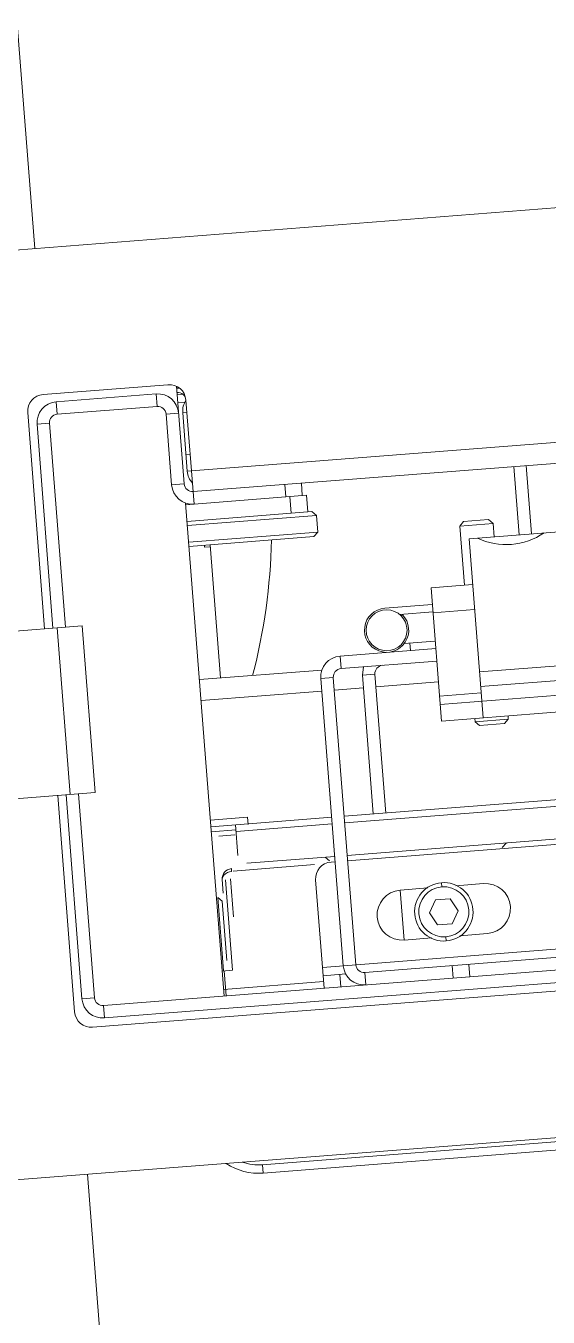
# Model space of a CAD drawing. Header units: millimetres. Extents: x 1954135 to 2038297, y 1349223 to 1397094.
# Drawn here: x 2001651.9 to 2001714.5, y 1381350.8 to 1381505.4 of the extents above; entities that cross this region are included whole.
import ezdxf

# ---------------------------------------------------------------- set-up
doc = ezdxf.new("R2010")
doc.units = ezdxf.units.MM
doc.header["$MEASUREMENT"] = 0
doc.layers.add('02_Unterzug', color=253, linetype='Continuous', lineweight=0, transparency=0.4)
doc.layers.add('10_Einrichtung', color=7, linetype='Continuous', lineweight=0)

# ---------------------------------------------------------------- blocks, each defined once
blk = doc.blocks.new('*U1541')
at = {"layer": '02_Unterzug', "color": 7}
for p, q in [((-1653.37, 10.18), (-1653.37, 715.08)), ((-1380.25, 10.18), (-1671.25, 10.18)), ((-1638.75, -7.32), (-1653.75, -7.32)), ((-1637.75, -19.32), (-1637.75, -7.59)), ((-1652.25, -8.32), (-1652.25, -9.82)), ((-1640.25, -8.32), (-1652.25, -8.32)), ((-1640.25, -9.82), (-1640.25, -8.32)), ((-1637.75, -7.82), (-1637.47, -7.82)), ((-1637.75, -8.57), (-1637.09, -8.57)), ((-1655.75, -9.32), (-1655.75, -35.32)), ((-1653.25, -10.82), (-1654.75, -10.82)), ((-1654.75, -10.82), (-1654.75, -35.32)), ((-1653.25, -10.82), (-1653.25, -35.32)), ((-1640.25, -9.82), (-1652.25, -9.82)), ((-1637.75, -10.82), (-1639.25, -10.82)), ((-1639.25, -19.32), (-1639.25, -10.82)), ((-1637.75, -9.57), (-1636.92, -9.57)), ((-1637.25, -17.82), (-1637.25, -10.82)), ((-1636.75, -10.82), (-1637.25, -10.82)), ((-1636.75, -21.82), (-1636.75, -9.32)), ((-1637.25, -15.82), (-1636.75, -15.82)), ((-1637.25, -17.82), (-1414.25, -17.82)), ((-1639.25, -19.32), (-1637.75, -19.32)), ((-1637.75, -80.82), (-1637.75, -21.61)), ((-1414.75, -20.32), (-1636.75, -20.32)), ((-1625.75, -21.82), (-1625.75, -20.32)), ((-1623.75, -20.32), (-1623.75, -21.82)), ((-1598.25, -28.52), (-1598.25, -20.32)), ((-1596.75, -20.32), (-1596.75, -28.52)), ((-1623.25, -21.82), (-1637.75, -21.82)), ((-1625.25, -23.82), (-1625.25, -21.82)), ((-1623.25, -21.82), (-1623.25, -23.82)), ((-1637.75, -23.82), (-1622.75, -23.82)), ((-1622.25, -24.32), (-1637.75, -24.32)), ((-1622.25, -24.32), (-1622.75, -23.82)), ((-1622.25, -26.32), (-1622.25, -24.32)), ((-1637.75, -26.32), (-1622.25, -26.32)), ((-1622.75, -26.82), (-1637.75, -26.82)), ((-1635.89, -27.07), (-1635.89, -26.82)), ((-1635.21, -27.07), (-1635.89, -27.07)), ((-1635.21, -42.82), (-1635.21, -26.82)), ((-1622.75, -26.82), (-1622.25, -26.32)), ((-1604.75, -26.42), (-1605.25, -26.92)), ((-1605.25, -26.92), (-1605.25, -34.02)), ((-1601.25, -26.92), (-1605.25, -26.92)), ((-1604.75, -26.42), (-1601.75, -26.42)), ((-1601.25, -26.92), (-1601.75, -26.42)), ((-1601.25, -28.52), (-1601.25, -26.92)), ((-1604.25, -28.52), (-1524.25, -28.52)), ((-1604.25, -50.02), (-1604.25, -28.52)), ((-1651.25, -35.32), (-1746.25, -35.32)), ((-1654.25, -35.32), (-1654.25, -55.32)), ((-1651.25, -35.32), (-1651.25, -55.32)), ((-1609.25, -50.02), (-1609.25, -34.02)), ((-1609.25, -34.02), (-1604.25, -34.02)), ((-1614.95, -36.02), (-1609.25, -36.02)), ((-1609.25, -36.92), (-1613.24, -36.92)), ((-1613.07, -37.1), (-1612.92, -36.97)), ((-1612.92, -36.97), (-1612.96, -36.92)), ((-1604.25, -37.02), (-1609.25, -37.02)), ((-1620.75, -42.82), (-1620.75, -41.32)), ((-1620.75, -41.32), (-1609.25, -41.32)), ((-1609.25, -40.42), (-1612.96, -40.42)), ((-1612.3, -40.42), (-1612.3, -41.32)), ((-1637.75, -42.82), (-1623.04, -42.82)), ((-1620.75, -42.82), (-1609.25, -42.82)), ((-1618.04, -42.82), (-1618.25, -43.82)), ((-1623.25, -43.82), (-1623.25, -78.32)), ((-1621.75, -43.82), (-1623.25, -43.82)), ((-1621.75, -43.82), (-1621.75, -78.32)), ((-1616.75, -43.82), (-1618.25, -43.82)), ((-1618.25, -43.82), (-1618.25, -60.48)), ((-1616.75, -43.82), (-1616.75, -60.48)), ((-1604.25, -44.52), (-1594.25, -44.52)), ((-1637.75, -45.32), (-1623.25, -45.32)), ((-1621.75, -45.32), (-1618.25, -45.32)), ((-1616.75, -45.32), (-1609.25, -45.32)), ((-1543.12, -46.28), (-1604.25, -46.28)), ((-1604.25, -47.02), (-1609.25, -47.02)), ((-1542.12, -48.02), (-1609.25, -48.02)), ((-1542.27, -50.02), (-1609.25, -50.02)), ((-1605.25, -50.02), (-1605.25, -50.42)), ((-1605.25, -50.42), (-1604.75, -50.92)), ((-1605.25, -50.42), (-1601.25, -50.42)), ((-1601.75, -50.92), (-1604.75, -50.92)), ((-1601.75, -50.92), (-1601.25, -50.42)), ((-1601.25, -50.42), (-1601.25, -50.02)), ((-1651.25, -55.32), (-1746.25, -55.32)), ((-1655.75, -55.32), (-1655.75, -81.32)), ((-1654.75, -55.32), (-1654.75, -79.82)), ((-1653.25, -55.32), (-1653.25, -79.82)), ((-1633.3, -59.7), (-1637.75, -59.7)), ((-1633.3, -60.55), (-1633.3, -59.7)), ((-1623.25, -60.48), (-1637.75, -60.48)), ((-1637.75, -61.08), (-1634.8, -61.08)), ((-1636.9, -61.68), (-1636.9, -61.68)), ((-1636.9, -61.68), (-1634.98, -61.68)), ((-1634.8, -60.48), (-1634.8, -64.18)), ((-1623.25, -61.28), (-1634.8, -61.28)), ((-1592.7, -60.48), (-1621.75, -60.48)), ((-1591.9, -61.28), (-1621.75, -61.28)), ((-1625.75, -65.98), (-1635.5, -65.98)), ((-1633.8, -65.18), (-1623.25, -65.18)), ((-1623.92, -65.68), (-1624.42, -65.18)), ((-1623.25, -65.82), (-1623.75, -65.82)), ((-1621.75, -65.18), (-1595.9, -65.18)), ((-1514.75, -65.82), (-1621.75, -65.82)), ((-1602.64, -65.15), (-1603.17, -65.68)), ((-1636.9, -66.88), (-1636.9, -68.55)), ((-1636.5, -66.98), (-1636.5, -77.82)), ((-1635.9, -71.47), (-1635.9, -66.88)), ((-1625.75, -80.82), (-1625.75, -67.82)), ((-1637.1, -69.48), (-1637.6, -68.98)), ((-1637.6, -77.82), (-1637.6, -68.98)), ((-1637.1, -69.48), (-1637.1, -76.61)), ((-1610.75, -69.82), (-1610.75, -69.32)), ((-1615.75, -69.82), (-1615.75, -75.82)), ((-1612.44, -69.82), (-1615.75, -69.82)), ((-1605.75, -69.82), (-1609.06, -69.82)), ((-1612.48, -72.82), (-1611.62, -71.32)), ((-1611.62, -71.32), (-1609.88, -71.32)), ((-1609.88, -71.32), (-1609.02, -72.82)), ((-1611.62, -74.32), (-1612.48, -72.82)), ((-1609.02, -72.82), (-1609.88, -74.32)), ((-1609.88, -74.32), (-1611.62, -74.32)), ((-1615.75, -75.82), (-1612.44, -75.82)), ((-1610.75, -76.32), (-1610.75, -75.82)), ((-1609.06, -75.82), (-1605.75, -75.82)), ((-1636.5, -77.82), (-1637.75, -77.82)), ((-1637.5, -80.82), (-1637.5, -77.82)), ((-1573.25, -78.32), (-1625.75, -78.32)), ((-1654.75, -79.82), (-1653.25, -79.82)), ((-1625.75, -80.02), (-1637.75, -80.02)), ((-1625.75, -79.32), (-1623.04, -79.32)), ((-1623.75, -79.32), (-1623.75, -80.82)), ((-1620.75, -79.32), (-1620.75, -80.82)), ((-1515.75, -79.32), (-1620.75, -79.32)), ((-1610.25, -80.82), (-1610.25, -79.32)), ((-1608.25, -79.32), (-1608.25, -80.82)), ((-1652.25, -80.82), (-1652.25, -82.32)), ((-1652.25, -80.82), (-1399.25, -80.82)), ((-1653.75, -83.32), (-1397.75, -83.32)), ((-1652.25, -82.32), (-1399.25, -82.32)), ((-1671.25, -100.82), (-1380.25, -100.82)), ((-1655.75, -597.12), (-1655.75, -100.82)), ((-1634.75, -101.32), (-1634.75, -102.32)), ((-1634.75, -101.32), (-1416.75, -101.32)), ((-1416.75, -102.32), (-1634.75, -102.32))]:
    blk.add_line(p, q, dxfattribs=at)
at = {"layer": '02_Unterzug', "color": 7, "flags": 128}
for points in [[(-1636.9, -66.88), (-1636.83, -66.6), (-1636.66, -66.38)], [(-1635.7, -66.03), (-1635.7, -65.77), (-1635.7, -65.68)]]:
    blk.add_lwpolyline(points, dxfattribs=at)
at = {"layer": '02_Unterzug', "color": 7}
blk.add_circle((-1614.95, -38.67), 2.45, dxfattribs=at)
for centre, radius, start, end in [((-1653.75, -9.32), 2, 90, 180), ((-1638.75, -9.32), 2, 0, 90), ((-1652.25, -10.82), 2.5, 90, 180), ((-1640.25, -10.82), 2.5, 0, 90), ((-1637.75, -9.32), 1, 0, 90), ((-1652.25, -10.82), 1, 90, 180), ((-1640.25, -10.82), 1, 0, 90), ((-1634.75, -10.82), 2.5, 143.1301, 180), ((-1634.75, -17.82), 2.5, 180, 216.8699), ((-1636.75, -19.32), 2.5, 180, 270), ((-1636.75, -19.32), 1, 180, 270), ((-1697.5, -19.87), 70, 340.8612, 354.302), ((-1599.25, -21.59), 8, 240, 300), ((-1614.95, -38.67), 2.65, 90, 39.9045), ((-1620.75, -43.82), 2.5, 90, 180), ((-1620.75, -43.82), 1, 90, 180), ((-1615.75, -43.82), 1, 90, 180), ((-1635.7, -66.88), 1.2, 90, 180), ((-1635.74, -67.44), 1.41, 88.2786, 131.1861), ((-1623.75, -67.82), 2, 90, 180), ((-1610.75, -72.82), 3.5, 90, 270), ((-1610.75, -72.82), 3.5, 270, 90), ((-1615.75, -72.82), 3, 90, 270), ((-1610.75, -72.82), 3, 90, 270), ((-1610.75, -72.82), 3, 270, 90), ((-1605.75, -72.82), 3, 270, 90), ((-1620.75, -78.32), 2.5, 180, 270), ((-1620.75, -78.32), 1, 180, 270), ((-1652.25, -79.82), 2.5, 180, 270), ((-1652.25, -79.82), 1, 180, 270), ((-1653.75, -81.32), 2, 180, 270), ((-1634.75, -95.32), 7, 231.7868, 270), ((-1634.75, -95.32), 6, 246.4435, 270)]:
    blk.add_arc(centre, radius, start, end, dxfattribs=at)
blk = doc.blocks.new('Lübecker Kompakt 2024 rechts lang')
at = {"layer": '10_Einrichtung', "color": 7}
for p, q in [((-1653.37, 25.44), (-1653.37, 730.34)), ((-1380.25, 25.44), (-1671.25, 25.44)), ((-1638.75, 7.94), (-1653.75, 7.94)), ((-1652.25, 6.94), (-1652.25, 5.44)), ((-1640.25, 6.94), (-1652.25, 6.94)), ((-1640.25, 5.44), (-1640.25, 6.94)), ((-1637.75, -4.06), (-1637.75, 7.67)), ((-1637.75, 7.44), (-1637.47, 7.44)), ((-1637.75, 6.69), (-1637.09, 6.69)), ((-1655.75, 5.94), (-1655.75, -20.06)), ((-1640.25, 5.44), (-1652.25, 5.44)), ((-1637.75, 5.69), (-1636.92, 5.69)), ((-1636.75, -6.56), (-1636.75, 5.94)), ((-1653.25, 4.44), (-1654.75, 4.44)), ((-1654.75, 4.44), (-1654.75, -20.06)), ((-1653.25, 4.44), (-1653.25, -20.06)), ((-1637.75, 4.44), (-1639.25, 4.44)), ((-1639.25, -4.06), (-1639.25, 4.44)), ((-1637.25, -2.56), (-1637.25, 4.44)), ((-1636.75, 4.44), (-1637.25, 4.44)), ((-1637.25, -0.56), (-1636.75, -0.56)), ((-1637.25, -2.56), (-1414.25, -2.56)), ((-1639.25, -4.06), (-1637.75, -4.06)), ((-1414.75, -5.06), (-1636.75, -5.06)), ((-1625.75, -6.56), (-1625.75, -5.06)), ((-1623.75, -5.06), (-1623.75, -6.56)), ((-1598.25, -13.26), (-1598.25, -5.06)), ((-1596.75, -5.06), (-1596.75, -13.26)), ((-1637.75, -65.56), (-1637.75, -6.35)), ((-1623.25, -6.56), (-1637.75, -6.56)), ((-1625.25, -8.56), (-1625.25, -6.56)), ((-1623.25, -6.56), (-1623.25, -8.56)), ((-1637.75, -8.56), (-1622.75, -8.56)), ((-1622.25, -9.06), (-1637.75, -9.06)), ((-1622.25, -9.06), (-1622.75, -8.56)), ((-1622.25, -11.06), (-1622.25, -9.06)), ((-1637.75, -11.06), (-1622.25, -11.06)), ((-1622.75, -11.56), (-1637.75, -11.56)), ((-1635.89, -11.81), (-1635.89, -11.56)), ((-1635.21, -11.81), (-1635.89, -11.81)), ((-1635.21, -27.56), (-1635.21, -11.56)), ((-1622.75, -11.56), (-1622.25, -11.06)), ((-1604.75, -11.16), (-1605.25, -11.66)), ((-1605.25, -11.66), (-1605.25, -18.76)), ((-1601.25, -11.66), (-1605.25, -11.66)), ((-1604.75, -11.16), (-1601.75, -11.16)), ((-1601.25, -11.66), (-1601.75, -11.16)), ((-1601.25, -13.26), (-1601.25, -11.66)), ((-1604.25, -13.26), (-1524.25, -13.26)), ((-1604.25, -34.76), (-1604.25, -13.26)), ((-1651.25, -20.06), (-1746.25, -20.06)), ((-1654.25, -20.06), (-1654.25, -40.06)), ((-1651.25, -20.06), (-1651.25, -40.06)), ((-1609.25, -34.76), (-1609.25, -18.76)), ((-1609.25, -18.76), (-1604.25, -18.76)), ((-1614.95, -20.76), (-1609.25, -20.76)), ((-1609.25, -21.66), (-1613.24, -21.66)), ((-1613.07, -21.84), (-1612.92, -21.71)), ((-1612.92, -21.71), (-1612.96, -21.66)), ((-1604.25, -21.76), (-1609.25, -21.76)), ((-1620.75, -27.56), (-1620.75, -26.06)), ((-1620.75, -26.06), (-1609.25, -26.06)), ((-1609.25, -25.16), (-1612.96, -25.16)), ((-1612.3, -25.16), (-1612.3, -26.06)), ((-1637.75, -27.56), (-1623.04, -27.56)), ((-1620.75, -27.56), (-1609.25, -27.56)), ((-1618.04, -27.56), (-1618.25, -28.56)), ((-1623.25, -28.56), (-1623.25, -63.06)), ((-1621.75, -28.56), (-1623.25, -28.56)), ((-1621.75, -28.56), (-1621.75, -63.06)), ((-1616.75, -28.56), (-1618.25, -28.56)), ((-1618.25, -28.56), (-1618.25, -45.22)), ((-1616.75, -28.56), (-1616.75, -45.22)), ((-1604.25, -29.26), (-1594.25, -29.26)), ((-1637.75, -30.06), (-1623.25, -30.06)), ((-1621.75, -30.06), (-1618.25, -30.06)), ((-1616.75, -30.06), (-1609.25, -30.06)), ((-1604.25, -31.76), (-1609.25, -31.76)), ((-1543.12, -31.02), (-1604.25, -31.02)), ((-1542.12, -32.76), (-1609.25, -32.76)), ((-1542.27, -34.76), (-1609.25, -34.76)), ((-1605.25, -34.76), (-1605.25, -35.16)), ((-1605.25, -35.16), (-1604.75, -35.66)), ((-1605.25, -35.16), (-1601.25, -35.16)), ((-1601.75, -35.66), (-1601.25, -35.16)), ((-1601.25, -35.16), (-1601.25, -34.76)), ((-1601.75, -35.66), (-1604.75, -35.66)), ((-1651.25, -40.06), (-1746.25, -40.06)), ((-1655.75, -40.06), (-1655.75, -66.06)), ((-1654.75, -40.06), (-1654.75, -64.56)), ((-1653.25, -40.06), (-1653.25, -64.56)), ((-1633.3, -44.44), (-1637.75, -44.44)), ((-1633.3, -45.29), (-1633.3, -44.44)), ((-1623.25, -45.22), (-1637.75, -45.22)), ((-1637.75, -45.82), (-1634.8, -45.82)), ((-1634.8, -45.22), (-1634.8, -48.92)), ((-1623.25, -46.02), (-1634.8, -46.02)), ((-1592.7, -45.22), (-1621.75, -45.22)), ((-1591.9, -46.02), (-1621.75, -46.02)), ((-1636.9, -46.42), (-1636.9, -46.42)), ((-1636.9, -46.42), (-1634.98, -46.42)), ((-1625.75, -50.72), (-1635.5, -50.72)), ((-1633.8, -49.92), (-1623.25, -49.92)), ((-1623.92, -50.42), (-1624.42, -49.92)), ((-1623.25, -50.56), (-1623.75, -50.56)), ((-1621.75, -49.92), (-1595.9, -49.92)), ((-1514.75, -50.56), (-1621.75, -50.56)), ((-1602.64, -49.89), (-1603.17, -50.42)), ((-1636.9, -51.62), (-1636.9, -53.29)), ((-1636.5, -51.72), (-1636.5, -62.56)), ((-1635.9, -56.21), (-1635.9, -51.62)), ((-1625.75, -65.56), (-1625.75, -52.56)), ((-1637.1, -54.22), (-1637.6, -53.72)), ((-1637.6, -62.56), (-1637.6, -53.72)), ((-1610.75, -54.56), (-1610.75, -54.06)), ((-1637.1, -54.22), (-1637.1, -61.35)), ((-1615.75, -54.56), (-1615.75, -60.56)), ((-1612.44, -54.56), (-1615.75, -54.56)), ((-1605.75, -54.56), (-1609.06, -54.56)), ((-1612.48, -57.56), (-1611.62, -56.06)), ((-1611.62, -56.06), (-1609.88, -56.06)), ((-1609.88, -56.06), (-1609.02, -57.56)), ((-1611.62, -59.06), (-1612.48, -57.56)), ((-1609.02, -57.56), (-1609.88, -59.06)), ((-1609.88, -59.06), (-1611.62, -59.06)), ((-1615.75, -60.56), (-1612.44, -60.56)), ((-1610.75, -61.06), (-1610.75, -60.56)), ((-1609.06, -60.56), (-1605.75, -60.56)), ((-1636.5, -62.56), (-1637.75, -62.56)), ((-1637.5, -65.56), (-1637.5, -62.56)), ((-1573.25, -63.06), (-1625.75, -63.06)), ((-1654.75, -64.56), (-1653.25, -64.56)), ((-1625.75, -64.76), (-1637.75, -64.76)), ((-1625.75, -64.06), (-1623.04, -64.06)), ((-1623.75, -64.06), (-1623.75, -65.56)), ((-1620.75, -64.06), (-1620.75, -65.56)), ((-1515.75, -64.06), (-1620.75, -64.06)), ((-1610.25, -65.56), (-1610.25, -64.06)), ((-1608.25, -64.06), (-1608.25, -65.56)), ((-1652.25, -65.56), (-1652.25, -67.06)), ((-1652.25, -65.56), (-1399.25, -65.56)), ((-1652.25, -67.06), (-1399.25, -67.06)), ((-1653.75, -68.06), (-1397.75, -68.06)), ((-1671.25, -85.56), (-1380.25, -85.56)), ((-1655.75, -581.86), (-1655.75, -85.56)), ((-1634.75, -86.06), (-1634.75, -87.06)), ((-1634.75, -86.06), (-1416.75, -86.06)), ((-1416.75, -87.06), (-1634.75, -87.06))]:
    blk.add_line(p, q, dxfattribs=at)
at = {"layer": '10_Einrichtung', "color": 7, "flags": 128}
for points in [[(-1635.7, -50.77), (-1635.7, -50.51), (-1635.7, -50.42)], [(-1636.9, -51.62), (-1636.83, -51.34), (-1636.66, -51.12)]]:
    blk.add_lwpolyline(points, dxfattribs=at)
at = {"layer": '10_Einrichtung', "color": 7}
blk.add_circle((-1614.95, -23.41), 2.45, dxfattribs=at)
for centre, radius, start, end in [((-1653.75, 5.94), 2, 90, 180), ((-1638.75, 5.94), 2, 0, 90), ((-1652.25, 4.44), 2.5, 90, 180), ((-1640.25, 4.44), 2.5, 0, 90), ((-1637.75, 5.94), 1, 0, 90), ((-1652.25, 4.44), 1, 90, 180), ((-1640.25, 4.44), 1, 0, 90), ((-1634.75, 4.44), 2.5, 143.1301, 180), ((-1634.75, -2.56), 2.5, 180, 216.8699), ((-1636.75, -4.06), 2.5, 180, 270), ((-1636.75, -4.06), 1, 180, 270), ((-1697.5, -4.61), 70, 340.8612, 354.302), ((-1599.25, -6.33), 8, 240, 300), ((-1614.95, -23.41), 2.65, 90, 39.9045), ((-1620.75, -28.56), 2.5, 90, 180), ((-1620.75, -28.56), 1, 90, 180), ((-1615.75, -28.56), 1, 90, 180), ((-1635.7, -51.62), 1.2, 90, 180), ((-1635.74, -52.18), 1.41, 88.2786, 131.1861), ((-1623.75, -52.56), 2, 90, 180), ((-1610.75, -57.56), 3.5, 90, 270), ((-1610.75, -57.56), 3.5, 270, 90), ((-1615.75, -57.56), 3, 90, 270), ((-1610.75, -57.56), 3, 90, 270), ((-1610.75, -57.56), 3, 270, 90), ((-1605.75, -57.56), 3, 270, 90), ((-1620.75, -63.06), 2.5, 180, 270), ((-1620.75, -63.06), 1, 180, 270), ((-1652.25, -64.56), 2.5, 180, 270), ((-1652.25, -64.56), 1, 180, 270), ((-1653.75, -66.06), 2, 180, 270), ((-1634.75, -80.06), 7, 231.7868, 270), ((-1634.75, -80.06), 6, 246.4435, 270)]:
    blk.add_arc(centre, radius, start, end, dxfattribs=at)
blk = doc.blocks.new('reLüko2024l-A')
at = {"layer": '02_Unterzug', "color": 7}
blk.add_blockref('*U1541', (2133.44, -1111.66), dxfattribs=at)
at = {"layer": '10_Einrichtung', "linetype": 'Continuous'}
blk.add_blockref('Lübecker Kompakt 2024 rechts lang', (2133.44, -1126.92), dxfattribs=at)

msp = doc.modelspace()

# ---------------------------------------------------------------- block references
at = {"layer": '10_Einrichtung', "color": 5, "linetype": 'Continuous', "lineweight": 13, "rotation": 4.475374000659478}
msp.add_blockref('reLüko2024l-A', (2001088.4459, 1382539.3748), dxfattribs=at)

doc.saveas('drawing.dxf')
